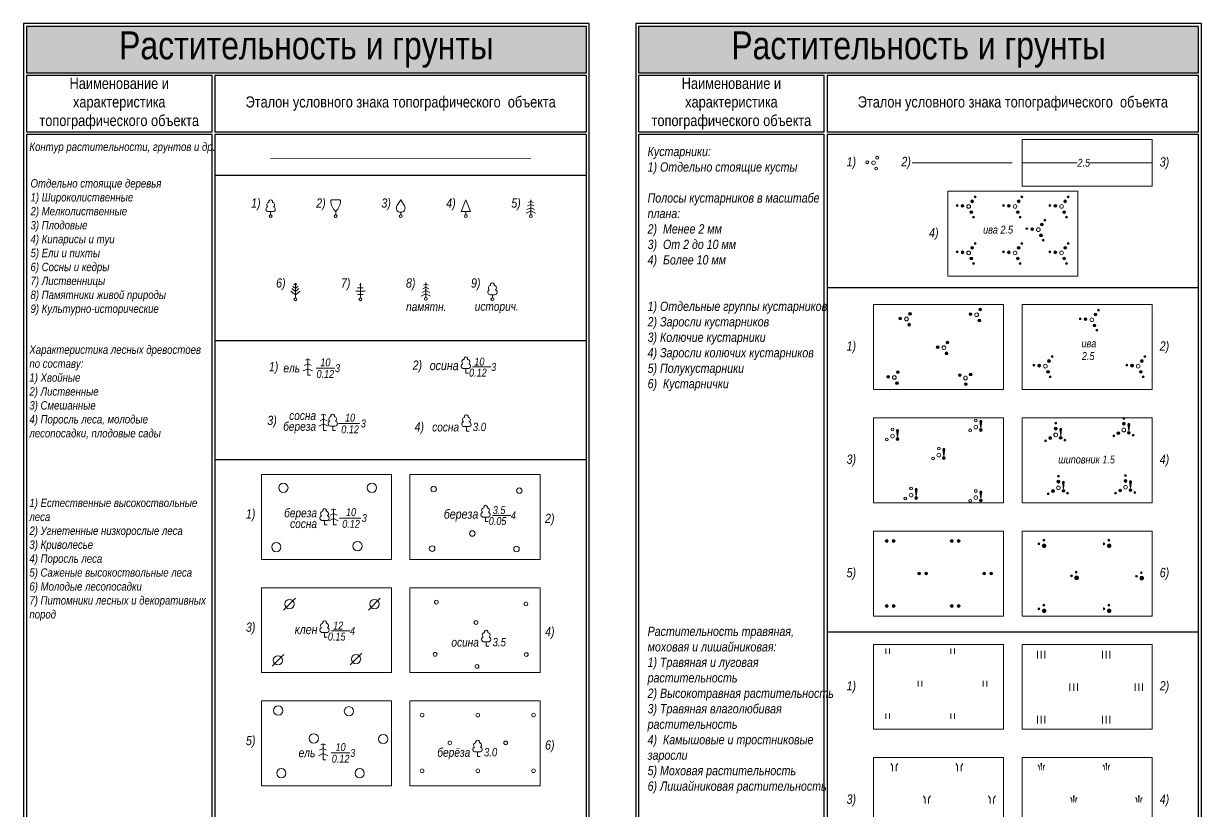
# Model space of a CAD drawing. Header units: metres. Extents: x -331 to 695, y -18 to 691.
# Drawn here: x 262.5 to 389.3, y 421.7 to 506.5 of the extents above; entities that cross this region are included whole.
import ezdxf
from ezdxf.enums import TextEntityAlignment as Align

# ---------------------------------------------------------------- set-up
doc = ezdxf.new("R2010")
doc.units = ezdxf.units.M
doc.linetypes.add('СП_Граница маскировки', pattern=[3, 0, -3])
doc.layers.add('18 Растительность и грунты', color=7, linetype='Continuous', lineweight=20)
doc.styles.add('СП_Д', font='ARIALNI.TTF')
doc.styles.add('СП_Р', font='ARIALN.TTF')
doc.linetypes.add('СП_10.1', pattern='A,0,[133,ltypeshp.shx,S=0.1,R=0,X=0,Y=0],-0.02,[133,ltypeshp.shx,S=0.06,R=0,X=0.02,Y=0],-0.02,[133,ltypeshp.shx,S=0.02,R=0,X=0.04,Y=0],-1.2', length=1.24)
doc.linetypes.add('СП_10.23', pattern='A,0,[133,ltypeshp.shx,S=0.24,R=0,X=0,Y=0],-0.08,[133,ltypeshp.shx,S=0.16,R=0,X=0,Y=0],-0.08,[133,ltypeshp.shx,S=0.08,R=0,X=0,Y=0],-2.18,[133,ltypeshp.shx,S=0.4,R=0,X=0,Y=0],-2.66', length=5)

# ---------------------------------------------------------------- blocks, each defined once
blk = doc.blocks.new('СП_10.7')
at = {"color": 0, "linetype": 'СП_Граница маскировки', "lineweight": 0}
blk.add_wipeout([(0, 1), (-0.71, 0.71), (-1, 0), (-0.71, -0.71), (0, -1), (0.71, -0.71), (1, 0), (0.71, 0.71)], dxfattribs=at)
at = {"color": 0, "linetype": 'ByBlock', "lineweight": -2}
blk.add_circle((0, 0), 1, dxfattribs=at)
blk = doc.blocks.new('СП_10.4')
at = {"color": 0, "linetype": 'СП_Граница маскировки', "lineweight": 0}
blk.add_wipeout([(0, 0.6), (-0.42, 0.42), (-0.6, 0), (-0.42, -0.42), (0, -0.6), (0.42, -0.42), (0.6, 0), (0.42, 0.42)], dxfattribs=at)
at = {"color": 0, "linetype": 'ByBlock', "lineweight": -2}
blk.add_circle((0, 0), 0.6, dxfattribs=at)
blk = doc.blocks.new('СП_10.5')
at = {"color": 0, "lineweight": -2}
blk.add_lwpolyline([(-1.27, -1.27), (1.27, 1.27)], dxfattribs=at)
blk.add_circle((0, 0), 1, dxfattribs=at)
blk = doc.blocks.new('СП_10.6')
at = {"color": 0, "linetype": 'ByBlock', "lineweight": -2}
blk.add_circle((0, 0), 0.4, dxfattribs=at)
blk = doc.blocks.new('*U798')
at = {"color": 0, "linetype": 'Continuous', "lineweight": -2}
blk.add_line((1.47, 1.33), (5.47, 1.33), dxfattribs=at)
at = {"color": 0, "linetype": 'ByBlock', "lineweight": -2}
blk.add_lwpolyline([(0, 0.95), (-0.47, 0.95, -0.870665), (-0.62, 2, -0.721398), (-0.38, 2.95, -1.460871), (0.38, 2.95, -0.721398), (0.62, 2, -0.870665), (0.47, 0.95)], format="xyb", close=True, dxfattribs=at)
blk.add_lwpolyline([(0, 0.95), (0, 0), (0.6, 0)], dxfattribs=at)
at = {"color": 0, "linetype": 'ByBlock', "lineweight": -2, "style": 'СП_Д'}
for tag, p in [('P1', (-1.53, 1.63)), ('P2', (-1.62, -1))]:
    blk.add_attdef(tag, text='', height=1.9, dxfattribs=at).set_placement(p, align=Align.RIGHT)
for tag, p in [('V', (2.93, 3.31)), ('T', (2.61, 0.95)), ('R', (6, 2.17))]:
    blk.add_attdef(tag, text='', height=1.7, dxfattribs=at).set_placement(p, align=Align.TOP_CENTER)
blk = doc.blocks.new('*U633')
at = {"color": 0, "linetype": 'ByBlock', "lineweight": -2}
blk.add_line((1.78, 1.51), (5.78, 1.51), dxfattribs=at)
for points in [[(-0.5, 3.25), (0, 3.5), (0.5, 3.25)], [(0, 3.5), (0, 0), (0.6, 0)], [(-1, 0.9), (0, 1.4), (1, 0.9)], [(-0.75, 2.07), (0, 2.45), (0.75, 2.07)]]:
    blk.add_lwpolyline(points, dxfattribs=at)
at = {"color": 0, "linetype": 'ByBlock', "lineweight": -2, "style": 'СП_Д'}
blk.add_attdef('V', text='', height=1.7, dxfattribs=at).set_placement((3.78, 1.91), align=Align.CENTER)
blk.add_attdef('P', text='', height=1.9, dxfattribs=at).set_placement((-1.67, 0.6), align=Align.RIGHT)
blk.add_attdef('T', text='', height=1.7, dxfattribs=at).set_placement((3.78, 1.11), align=Align.TOP_CENTER)
blk.add_attdef('R', text='', height=1.7, dxfattribs=at).set_placement((5.86, 1.51), align=Align.MIDDLE_LEFT)
blk = doc.blocks.new('*U797')
at = {"color": 0, "linetype": 'ByBlock', "lineweight": -2}
for points in [[(-1.46, 3.25), (-1.96, 3.5), (-2.46, 3.25)], [(-1.96, 3.5), (-1.96, 0)], [(-0.96, 0.9), (-1.96, 1.4), (-2.96, 0.9)], [(-1.21, 2.07), (-1.96, 2.45), (-2.71, 2.07)], [(-1.96, 0), (-1.36, 0)], [(0, 0.95), (0, 0)], [(0, 0), (0.6, 0)], [(1.25, 1.49), (5.85, 1.49)]]:
    blk.add_lwpolyline(points, dxfattribs=at)
blk.add_lwpolyline([(0, 0.95), (0.47, 0.95, 0.870665), (0.62, 2, 0.721398), (0.38, 2.95, 1.460871), (-0.38, 2.95, 0.721398), (-0.62, 2, 0.870665), (-0.47, 0.95)], format="xyb", close=True, dxfattribs=at)
at = {"color": 0, "linetype": 'ByBlock', "lineweight": -2, "style": 'СП_Д'}
for tag, p in [('P2', (-3.58, 3.64)), ('P1', (-3.58, 1.33))]:
    blk.add_attdef(tag, text='', height=1.9, dxfattribs=at).set_placement(p, align=Align.RIGHT)
blk.add_attdef('V', text='', height=1.7, dxfattribs=at).set_placement((3.75, 1.9), align=Align.CENTER)
blk.add_attdef('T', text='', height=1.7, dxfattribs=at).set_placement((3.75, 1.08), align=Align.TOP_CENTER)
blk.add_attdef('R', (6.07, 0.64), '', height=1.7, dxfattribs=at)
blk = doc.blocks.new('*U796')
at = {"color": 0, "linetype": 'ByBlock', "lineweight": -2}
blk.add_lwpolyline([(-1.96, 0.95), (-2.43, 0.95, -0.870665), (-2.58, 2, -0.721398), (-2.34, 2.95, -1.460871), (-1.58, 2.95, -0.721398), (-1.34, 2, -0.870665), (-1.49, 0.95)], format="xyb", close=True, dxfattribs=at)
for points in [[(-0.5, 3.25), (0, 3.5), (0.5, 3.25)], [(0, 3.5), (0, 0)], [(-1.96, 0.95), (-1.96, 0)], [(-1.96, 0), (-1.36, 0)], [(-1, 0.9), (0, 1.4), (1, 0.9)], [(-0.75, 2.07), (0, 2.45), (0.75, 2.07)], [(0, 0), (0.6, 0)], [(1.25, 1.49), (5.85, 1.49)]]:
    blk.add_lwpolyline(points, dxfattribs=at)
at = {"color": 0, "linetype": 'ByBlock', "lineweight": -2, "style": 'СП_Д'}
for tag, p in [('P1', (-3.58, 1.64)), ('P2', (-3.58, -0.67))]:
    blk.add_attdef(tag, text='', height=1.9, dxfattribs=at).set_placement(p, align=Align.RIGHT)
blk.add_attdef('V', text='', height=1.7, dxfattribs=at).set_placement((3.75, 1.9), align=Align.CENTER)
blk.add_attdef('T', text='', height=1.7, dxfattribs=at).set_placement((3.75, 1.08), align=Align.TOP_CENTER)
blk.add_attdef('R', (6.07, 0.64), '', height=1.7, dxfattribs=at)
blk = doc.blocks.new('*U777')
at = {"color": 0, "linetype": 'ByBlock', "lineweight": -2}
blk.add_lwpolyline([(0, 0.95), (-0.47, 0.95, -0.870665), (-0.62, 2, -0.721398), (-0.38, 2.95, -1.460871), (0.38, 2.95, -0.721398), (0.62, 2, -0.870665), (0.47, 0.95)], format="xyb", close=True, dxfattribs=at)
blk.add_lwpolyline([(0, 0.95), (0, 0), (0.6, 0)], dxfattribs=at)
at = {"color": 0, "linetype": 'ByBlock', "lineweight": -2, "style": 'СП_Д'}
blk.add_attdef('P', text='', height=1.9, dxfattribs=at).set_placement((-1.57, -0.08), align=Align.RIGHT)
blk.add_attdef('V', (1.38, 0), '', height=1.8, dxfattribs=at)
blk = doc.blocks.new('СП_10.21.1')
at = {"linetype": 'ByBlock', "lineweight": -2}
for points in [[(-1.04, 0.12, 1), (-1.64, 0.12, 1)], [(1.07, 1.11, 1), (0.47, 1.11, 1)], [(0.27, -1.22, 1), (0.87, -1.22, 1)]]:
    blk.add_hatch(color=0, dxfattribs=at).paths.add_polyline_path(points)
at = {"color": 0, "linetype": 'ByBlock', "lineweight": -2}
for centre in [(-1.34, 0.12), (0.77, 1.11), (0.57, -1.22)]:
    blk.add_circle(centre, 0.3, dxfattribs=at)
at = {"color": 0, "linetype": 'СП_Граница маскировки', "lineweight": 0}
blk.add_wipeout([(0, 0.4), (-0.28, 0.28), (-0.4, 0), (-0.28, -0.28), (0, -0.4), (0.28, -0.28), (0.4, 0), (0.28, 0.28)], dxfattribs=at)
at = {"color": 0, "linetype": 'ByBlock', "lineweight": -2}
blk.add_circle((0, 0), 0.4, dxfattribs=at)
blk = doc.blocks.new('СП_10.21.2')
at = {"linetype": 'ByBlock', "lineweight": -2}
for points in [[(-2.29, 0.22, 1), (-2.69, 0.22, 1)], [(-1.04, 0.12, 1), (-1.64, 0.12, 1)], [(1.07, 1.11, 1), (0.47, 1.11, 1)], [(1.63, 2.05, 1), (1.23, 2.05, 1)], [(0.87, -1.22, 1), (0.27, -1.22, 1)], [(1.26, -2.27, 1), (0.86, -2.27, 1)]]:
    blk.add_hatch(color=0, dxfattribs=at).paths.add_polyline_path(points)
at = {"color": 0, "linetype": 'ByBlock', "lineweight": -2}
for centre, radius in [((-2.49, 0.22), 0.2), ((-1.34, 0.12), 0.3), ((0, 0), 0.4), ((0.77, 1.11), 0.3), ((1.43, 2.05), 0.2), ((0.57, -1.22), 0.3), ((1.06, -2.27), 0.2)]:
    blk.add_circle(centre, radius, dxfattribs=at)
blk = doc.blocks.new('*U665')
at = {"color": 0, "linetype": 'ByBlock', "lineweight": -2}
blk.add_lwpolyline([(0, 0.95), (0, 0.3)], dxfattribs=at)
at = {"color": 0, "linetype": 'СП_Граница маскировки', "lineweight": 0}
blk.add_wipeout([(0, 0.95), (0.47, 0.95), (0.83, 1.08), (1.01, 1.41), (0.92, 1.78), (0.62, 2), (0.82, 2.25), (0.84, 2.57), (0.67, 2.83), (0.38, 2.95), (0.33, 3.32), (0, 3.5), (-0.33, 3.32), (-0.38, 2.95), (-0.67, 2.83), (-0.84, 2.57), (-0.82, 2.25), (-0.62, 2), (-0.92, 1.78), (-1.01, 1.41), (-0.83, 1.08), (-0.47, 0.95)], dxfattribs=at)
at = {"color": 0, "linetype": 'ByBlock', "lineweight": -2}
blk.add_lwpolyline([(0, 0.95), (-0.47, 0.95, -0.870665), (-0.62, 2, -0.721398), (-0.38, 2.95, -1.460871), (0.38, 2.95, -0.721398), (0.62, 2, -0.870665), (0.47, 0.95)], format="xyb", close=True, dxfattribs=at)
at = {"color": 0, "linetype": 'Continuous', "lineweight": -2}
blk.add_circle((0, 0), 0.3, dxfattribs=at)
blk = doc.blocks.new('*U818')
at = {"color": 0, "linetype": 'СП_Граница маскировки', "lineweight": 0}
blk.add_wipeout([(0, 0.8), (0.66, 1.07), (0.93, 1.73), (0.8, 2.2), (0, 3.5), (-0.8, 2.2), (-0.93, 1.73), (-0.66, 1.07)], dxfattribs=at)
at = {"color": 0, "linetype": 'ByBlock', "lineweight": -2}
blk.add_lwpolyline([(0, 0.8, -0.580323), (-0.8, 2.2), (0, 3.5), (0.8, 2.2, -0.580323)], format="xyb", close=True, dxfattribs=at)
blk.add_lwpolyline([(0, 0.8), (0, 0.3)], dxfattribs=at)
at = {"color": 0, "linetype": 'Continuous', "lineweight": -2}
blk.add_circle((0, 0), 0.3, dxfattribs=at)
blk = doc.blocks.new('*U819')
at = {"color": 0, "linetype": 'СП_Граница маскировки', "lineweight": 0}
blk.add_wipeout([(0, 3.5), (-1, 1), (1, 1)], dxfattribs=at)
at = {"color": 0, "linetype": 'ByBlock', "lineweight": -2}
blk.add_lwpolyline([(0, 3.5), (-1, 1), (1, 1), (0, 3.5)], close=True, dxfattribs=at)
blk.add_lwpolyline([(0, 1), (0, 0.3)], dxfattribs=at)
at = {"color": 0, "linetype": 'Continuous', "lineweight": -2}
blk.add_circle((0, 0), 0.3, dxfattribs=at)
blk = doc.blocks.new('*U820')
at = {"color": 0, "linetype": 'ByBlock', "lineweight": -2}
for points in [[(-0.5, 2.95), (0, 3.2), (0.5, 2.95)], [(0, 3.5), (0, 0.3)], [(-1, 0.6), (0, 1.1), (1, 0.6)], [(-0.83, 1.38), (0, 1.8), (0.83, 1.38)], [(-0.67, 2.17), (0, 2.5), (0.67, 2.17)]]:
    blk.add_lwpolyline(points, dxfattribs=at)
at = {"color": 0, "linetype": 'Continuous', "lineweight": -2}
blk.add_circle((0, 0), 0.3, dxfattribs=at)
blk = doc.blocks.new('*U822')
at = {"color": 0, "linetype": 'ByBlock', "lineweight": -2}
for points in [[(0.56, 2.82), (0, 2.35), (-0.56, 2.82)], [(0.34, 3.34), (0, 3.05), (-0.34, 3.34)], [(0, 3.5), (0, 0.3)], [(1, 1.79), (0, 0.95), (-1, 1.79)], [(0.78, 2.31), (0, 1.65), (-0.78, 2.31)]]:
    blk.add_lwpolyline(points, dxfattribs=at)
at = {"color": 0, "linetype": 'Continuous', "lineweight": -2}
blk.add_circle((0, 0), 0.3, dxfattribs=at)
blk = doc.blocks.new('*U821')
at = {"color": 0, "linetype": 'ByBlock', "lineweight": -2}
for points in [[(-0.2, 3.15), (0.2, 3.15)], [(0, 3.5), (0, 0.3)], [(-1, 1.75), (1, 1.75)], [(-0.6, 2.45), (0.6, 2.45)], [(-0.6, 1.05), (0.6, 1.05)]]:
    blk.add_lwpolyline(points, dxfattribs=at)
at = {"color": 0, "linetype": 'Continuous', "lineweight": -2}
blk.add_circle((0, 0), 0.3, dxfattribs=at)
blk = doc.blocks.new('СП_10.22.1')
at = {"linetype": 'ByBlock', "lineweight": -2}
h = blk.add_hatch(color=0, dxfattribs=at)
edge = h.paths.add_edge_path()
edge.add_line((0.88, 1.26), (1.08, -0.22))
edge.add_line((1.08, -0.22), (1.28, 1.26))
edge.add_arc((1.08, 1.26), 0.198, 0, 180)
blk.add_hatch(color=0, dxfattribs=at).paths.add_polyline_path([(1.38, -0.62, 1), (0.78, -0.62, 1)])
at = {"color": 0, "linetype": 'ByBlock', "lineweight": -2}
blk.add_lwpolyline([(0.88, 1.26), (1.08, -0.22), (1.28, 1.26, 1)], format="xyb", close=True, dxfattribs=at)
for centre, radius in [((0, 0), 0.4), ((0, 1.42), 0.3), ((-1.23, -0.71), 0.3), ((1.08, -0.62), 0.3)]:
    blk.add_circle(centre, radius, dxfattribs=at)
blk = doc.blocks.new('СП_10.22.2')
at = {"linetype": 'ByBlock', "lineweight": -2}
for points in [[(0.2, 2.5, 1), (-0.2, 2.5, 1)], [(0.3, 1.35, 1), (-0.3, 1.35, 1)], [(-1.97, -1.25, 1), (-2.37, -1.25, 1)], [(-0.87, -0.68, 1), (-1.47, -0.68, 1)], [(1.38, -0.62, 1), (0.78, -0.62, 1)], [(2.19, -1.15, 1), (1.79, -1.15, 1)]]:
    blk.add_hatch(color=0, dxfattribs=at).paths.add_polyline_path(points)
h = blk.add_hatch(color=0, dxfattribs=at)
edge = h.paths.add_edge_path()
edge.add_line((0.88, 1.26), (1.08, -0.22))
edge.add_line((1.08, -0.22), (1.28, 1.26))
edge.add_arc((1.08, 1.26), 0.198, 0, 180)
at = {"color": 0, "linetype": 'ByBlock', "lineweight": -2}
blk.add_lwpolyline([(0.88, 1.26), (1.08, -0.22), (1.28, 1.26, 1)], format="xyb", close=True, dxfattribs=at)
for centre, radius in [((0, 2.5), 0.2), ((0, 0), 0.4), ((0, 1.35), 0.3), ((-2.17, -1.25), 0.2), ((-1.17, -0.68), 0.3), ((1.08, -0.62), 0.3), ((1.99, -1.15), 0.2)]:
    blk.add_circle(centre, radius, dxfattribs=at)
blk = doc.blocks.new('*U817')
at = {"color": 255, "linetype": 'СП_Граница маскировки', "lineweight": 0}
blk.add_wipeout([(1.04, 3.3), (0.97, 2.65), (0.76, 2.04), (0.44, 1.48), (0, 1), (-0.44, 1.48), (-0.76, 2.04), (-0.97, 2.65), (-1.04, 3.3), (-0.98, 3.44), (-0.84, 3.5), (0.84, 3.5), (0.98, 3.44)], dxfattribs=at)
at = {"color": 0, "linetype": 'ByBlock', "lineweight": -2}
blk.add_lwpolyline([(1.04, 3.3, -0.211636), (0, 1, -0.211637), (-1.04, 3.3, -0.416626), (-0.84, 3.5), (0.84, 3.5, -0.416626)], format="xyb", close=True, dxfattribs=at)
blk.add_lwpolyline([(0, 1), (0, 0.3)], dxfattribs=at)
at = {"color": 0, "linetype": 'Continuous', "lineweight": -2}
blk.add_circle((0, 0), 0.3, dxfattribs=at)
blk = doc.blocks.new('СП_10.20')
at = {"color": 0, "linetype": 'ByBlock', "lineweight": -2}
for centre, radius in [((-1.34, 0.12), 0.3), ((0, 0), 0.4), ((0.77, 1.11), 0.3), ((0.57, -1.22), 0.3)]:
    blk.add_circle(centre, radius, dxfattribs=at)
blk = doc.blocks.new('СП_10.26.3')
at = {"color": 0, "linetype": 'ByBlock', "lineweight": -2}
for points in [[(-0.38, -0.55), (-0.38, 0.33, 0.066451), (-0.41, 0.55, 0.100763), (-0.5, 0.74), (-0.75, 1.1)], [(0.38, -0.55), (0.38, 0.33, -0.066451), (0.41, 0.55, -0.100763), (0.5, 0.74), (0.75, 1.1)]]:
    blk.add_lwpolyline(points, format="xyb", dxfattribs=at)
blk = doc.blocks.new('СП_10.26.4')
at = {"linetype": 'ByBlock', "lineweight": -2}
h = blk.add_hatch(color=0, dxfattribs=at)
edge = h.paths.add_edge_path()
edge.add_spline(control_points=[(-0.36, 0), (-0.36, 0.09), (-0.35, 0.24), (-0.34, 0.47), (-0.34, 0.71), (-0.39, 0.93), (-0.48, 1.12), (-0.61, 1.21), (-0.74, 1.2), (-0.82, 1.1), (-0.78, 0.97), (-0.64, 0.88), (-0.54, 0.7), (-0.52, 0.47), (-0.5, 0.23), (-0.49, 0.08), (-0.48, 0)], knot_values=[0.166457, 0.166457, 0.166457, 0.166457, 0.294944, 0.3999, 0.506211, 0.651481, 0.749983, 0.806955, 0.874367, 0.917108, 0.978093, 1.047829, 1.159925, 1.28081, 1.394938, 1.512572, 1.512572, 1.512572, 1.512572], degree=3, periodic=0)
edge.add_line((-0.48, 0), (-0.36, 0))
edge = h.paths.add_edge_path()
edge.add_spline(control_points=[(0.07, 0), (0.07, 0.18), (0.09, 0.51), (0.09, 0.92), (0.16, 1.22), (0.22, 1.44), (0.09, 1.59), (0.01, 1.6), (0, 1.6)], knot_values=[0.800783, 0.800783, 0.800783, 0.800783, 1.859746, 2.792488, 3.269188, 3.704608, 4.121614, 4.195294, 4.195294, 4.195294, 4.195294], degree=3, periodic=0)
edge.add_spline(control_points=[(0, 1.6), (-0.01, 1.6), (-0.09, 1.59), (-0.22, 1.44), (-0.16, 1.22), (-0.09, 0.92), (-0.09, 0.51), (-0.07, 0.18), (-0.07, 0)], knot_values=[0.800783, 0.800783, 0.800783, 0.800783, 0.874462, 1.291468, 1.726889, 2.203589, 3.13633, 4.195294, 4.195294, 4.195294, 4.195294], degree=3, periodic=0)
edge.add_line((-0.07, 0), (0.07, 0))
edge = h.paths.add_edge_path()
edge.add_spline(control_points=[(0.48, 0), (0.49, 0.08), (0.5, 0.23), (0.52, 0.47), (0.54, 0.7), (0.64, 0.88), (0.78, 0.97), (0.82, 1.1), (0.74, 1.2), (0.61, 1.21), (0.48, 1.12), (0.39, 0.93), (0.34, 0.71), (0.34, 0.47), (0.35, 0.24), (0.36, 0.09), (0.36, 0)], knot_values=[0.166457, 0.166457, 0.166457, 0.166457, 0.284091, 0.398219, 0.519104, 0.6312, 0.700936, 0.761921, 0.804663, 0.872075, 0.929046, 1.027548, 1.172819, 1.279129, 1.384085, 1.512572, 1.512572, 1.512572, 1.512572], degree=3, periodic=0)
edge.add_line((0.36, 0), (0.48, 0))
blk = doc.blocks.new('СП_10.26.1')
at = {"color": 0, "linetype": 'ByBlock', "lineweight": -2}
for p, q in [((-0.4, -0.6), (-0.4, 0.6)), ((0.4, -0.6), (0.4, 0.6))]:
    blk.add_line(p, q, dxfattribs=at)
blk = doc.blocks.new('СП_10.26.2')
at = {"color": 0, "linetype": 'ByBlock', "lineweight": -2}
for p, q in [((-0.8, -0.8), (-0.8, 0.8)), ((0, -0.8), (0, 0.8)), ((0.8, -0.8), (0.8, 0.8))]:
    blk.add_line(p, q, dxfattribs=at)
blk = doc.blocks.new('СП_10.24')
at = {"linetype": 'ByBlock', "lineweight": -2}
for points in [[(-0.45, 0, 1), (-1.05, 0, 1)], [(1.05, 0, 1), (0.45, 0, 1)]]:
    blk.add_hatch(color=0, dxfattribs=at).paths.add_polyline_path(points)
at = {"color": 0, "linetype": 'ByBlock', "lineweight": -2}
for centre in [(-0.75, 0), (0.75, 0)]:
    blk.add_circle(centre, 0.3, dxfattribs=at)
blk = doc.blocks.new('СП_10.25')
at = {"linetype": 'Continuous', "lineweight": -2}
h = blk.add_hatch(color=0, dxfattribs=at)
h.dxf.hatch_style = 1
h.paths.add_polyline_path([(-0.92, 0.41, 1), (-1.32, 0.41, 1)])
h = blk.add_hatch(color=0, dxfattribs=at)
h.dxf.hatch_style = 1
h.paths.add_polyline_path([(0.4, 0, 1), (-0.4, 0, 1)])
h = blk.add_hatch(color=0, dxfattribs=at)
h.dxf.hatch_style = 1
h.paths.add_polyline_path([(0.12, 1.19, 1), (-0.28, 1.19, 1)])
at = {"color": 0, "linetype": 'Continuous', "lineweight": -2}
for centre, radius in [((-1.12, 0.41), 0.2), ((0, 0), 0.4), ((-0.08, 1.19), 0.2)]:
    blk.add_circle(centre, radius, dxfattribs=at)

msp = doc.modelspace()

# ---------------------------------------------------------------- hatches: boundary and pattern name
at = {"ltscale": 0.5, "true_color": 0x00fa00}
h = msp.add_hatch(color=3, dxfattribs=at)
h.dxf.hatch_style = 1
h.paths.add_polyline_path([(262.8, 501.19), (323.1, 501.19), (323.1, 506.19), (262.8, 506.19)])
h = msp.add_hatch(color=3, dxfattribs=at)
h.dxf.hatch_style = 1
h.paths.add_polyline_path([(328.7, 501.19), (389, 501.19), (389, 506.19), (328.7, 506.19)])

# ---------------------------------------------------------------- linework, layer by layer
at = {"ltscale": 0.5}
for points in [[(262.8, 501.19), (323.1, 501.19), (323.1, 506.19), (262.8, 506.19)], [(328.7, 501.19), (389, 501.19), (389, 506.19), (328.7, 506.19)], [(262.8, 494.84), (282.8, 494.84), (282.8, 500.89), (262.8, 500.89)], [(283.1, 494.84), (323.1, 494.84), (323.1, 500.89), (283.1, 500.89)], [(328.7, 494.84), (348.7, 494.84), (348.7, 500.89), (328.7, 500.89)], [(349, 494.84), (389, 494.84), (389, 500.89), (349, 500.89)], [(262.8, 311.8), (282.8, 311.8), (282.8, 494.54), (262.8, 494.54)], [(328.7, 311.8), (348.7, 311.8), (348.7, 494.54), (328.7, 494.54)], [(349, 311.8), (389, 311.8), (389, 494.54), (349, 494.54)]]:
    msp.add_lwpolyline(points, close=True, dxfattribs=at)
at = {"color": 0, "linetype": 'Continuous', "ltscale": 0.5}
msp.add_lwpolyline([(328.4, 311.5), (389.3, 311.5), (389.3, 506.49), (328.4, 506.49)], close=True, dxfattribs=at)
at = {"color": 253, "ltscale": 0.5}
for points in [[(283.1, 490.17), (323.1, 490.17)], [(349, 478.05), (389, 478.05)], [(283.1, 472.37), (323.1, 472.37)], [(283.1, 459.55), (323.1, 459.55)], [(349, 440.99), (389, 440.99)]]:
    msp.add_lwpolyline(points, dxfattribs=at)
at = {"layer": '18 Растительность и грунты', "linetype": 'СП_10.1', "ltscale": 0.5, "flags": 128}
for points in [[(370, 488.99), (384, 488.99), (384, 493.99), (370, 493.99)], [(376, 479.29), (362, 479.29), (362, 488.44), (376, 488.44)], [(370, 467.09), (384, 467.09), (384, 476.24), (370, 476.24)], [(354, 454.88), (368, 454.88), (368, 464.03), (354, 464.03)], [(384, 454.88), (370, 454.88), (370, 464.03), (384, 464.03)], [(354, 442.68), (368, 442.68), (368, 451.83), (354, 451.83)], [(384, 442.68), (370, 442.68), (370, 451.83), (384, 451.83)], [(288.1, 436.58), (302.1, 436.58), (302.1, 445.73), (288.1, 445.73)], [(318.1, 436.58), (304.1, 436.58), (304.1, 445.73), (318.1, 445.73)], [(354, 430.48), (368, 430.48), (368, 439.63), (354, 439.63)], [(384, 430.48), (370, 430.48), (370, 439.63), (384, 439.63)], [(318.1, 424.38), (304.1, 424.38), (304.1, 433.53), (318.1, 433.53)], [(354, 418.28), (368, 418.28), (368, 427.43), (354, 427.43)], [(384, 418.28), (370, 418.28), (370, 427.43), (384, 427.43)]]:
    msp.add_lwpolyline(points, close=True, dxfattribs=at)
msp.add_lwpolyline([(289.1, 491.92), (317.1, 491.94)], dxfattribs=at)
at = {"layer": '18 Растительность и грунты', "linetype": 'СП_10.23', "ltscale": 0.5}
for points in [[(358.15, 491.49), (368.94, 491.49)], [(370, 491.49), (383.97, 491.49)]]:
    msp.add_lwpolyline(points, dxfattribs=at)

# ---------------------------------------------------------------- block references
at = {"layer": '18 Растительность и грунты', "color": 0, "linetype": 'Continuous', "lineweight": 20, "ltscale": 2, "xscale": 0.5, "yscale": 0.5, "zscale": 0.5}
for name, p in [('СП_10.20', (354, 491.49)), ('СП_10.22.1', (356.05, 462.05)), ('СП_10.22.1', (365.01, 463.03)), ('СП_10.22.2', (373.61, 462.19)), ('СП_10.22.2', (380.94, 462.72)), ('СП_10.22.1', (361.03, 460.01)), ('СП_10.22.2', (373.9, 456.48)), ('СП_10.22.2', (381.13, 456.55)), ('СП_10.22.1', (358.04, 455.7)), ('СП_10.22.1', (365.01, 455.44)), ('СП_10.24', (355.79, 450.76)), ('СП_10.24', (362.79, 450.76)), ('СП_10.25', (372.37, 450.25)), ('СП_10.25', (379.37, 450.25)), ('СП_10.24', (359.29, 447.26)), ('СП_10.24', (366.29, 447.26)), ('СП_10.25', (375.87, 446.8)), ('СП_10.25', (382.87, 446.75)), ('СП_10.24', (355.79, 443.76)), ('СП_10.24', (362.79, 443.76)), ('СП_10.25', (372.37, 443.25)), ('СП_10.25', (379.37, 443.25))]:
    msp.add_blockref(name, p, dxfattribs=at)
at = {"layer": '18 Растительность и грунты', "color": 0, "linetype": 'Continuous', "lineweight": 20, "xscale": 0.5, "yscale": 0.5, "zscale": 0.5}
for name, p in [('*U665', (289.1, 485.76)), ('*U817', (296.1, 485.76)), ('*U818', (303.1, 485.76)), ('*U819', (310.1, 485.76)), ('*U820', (317.1, 485.76)), ('СП_10.21.2', (364.24, 486.79)), ('СП_10.21.2', (369.24, 486.79)), ('СП_10.21.2', (374.24, 486.79)), ('СП_10.21.2', (371.74, 484.29)), ('СП_10.21.2', (364.24, 481.79)), ('СП_10.21.2', (369.24, 481.79)), ('СП_10.21.2', (374.24, 481.79)), ('*U822', (291.76, 476.79)), ('*U821', (298.76, 476.79)), ('*U820', (305.81, 476.84)), ('СП_10.21.2', (377.5, 474.59)), ('СП_10.21.2', (372.5, 469.59)), ('СП_10.21.2', (382.5, 469.59)), ('СП_10.7', (290.47, 456.49)), ('СП_10.7', (300, 456.49)), ('СП_10.4', (306.65, 456.35)), ('СП_10.4', (315.87, 456.18)), ('СП_10.4', (310.81, 451.57)), ('СП_10.7', (289.71, 450.1)), ('СП_10.7', (298.45, 450.21)), ('СП_10.4', (306.48, 449.94)), ('СП_10.4', (315.57, 449.89)), ('СП_10.5', (291.13, 443.96)), ('СП_10.5', (300.27, 443.96)), ('СП_10.6', (306.94, 444.17)), ('СП_10.6', (316.58, 443.98)), ('СП_10.6', (311.21, 441.98)), ('СП_10.6', (306.8, 438.55)), ('СП_10.26.1', (355.51, 438.89)), ('СП_10.26.1', (362.51, 438.89)), ('СП_10.26.2', (372.05, 438.52)), ('СП_10.26.2', (379.05, 438.52)), ('СП_10.5', (289.88, 437.91)), ('СП_10.5', (298.29, 438.04)), ('СП_10.6', (316.62, 438.53)), ('СП_10.6', (311.31, 437.25)), ('СП_10.26.1', (359.01, 435.39)), ('СП_10.26.1', (366.01, 435.39)), ('СП_10.26.2', (375.55, 435.02)), ('СП_10.26.2', (382.55, 435.02)), ('СП_10.7', (289.92, 432.5)), ('СП_10.7', (297.53, 432.42)), ('СП_10.6', (305.4, 432.01)), ('СП_10.6', (311.4, 432.01)), ('СП_10.6', (317.4, 432.01)), ('СП_10.26.1', (355.51, 431.89)), ('СП_10.26.1', (362.51, 431.89)), ('СП_10.26.2', (372.05, 431.52)), ('СП_10.26.2', (379.05, 431.52)), ('СП_10.7', (293.74, 429.5)), ('СП_10.7', (301.22, 429.43)), ('СП_10.6', (308.4, 429.01)), ('СП_10.6', (314.4, 429.01)), ('СП_10.7', (290.25, 425.75)), ('СП_10.7', (298.68, 425.75)), ('СП_10.6', (305.4, 426.01)), ('СП_10.6', (311.4, 426.01)), ('СП_10.6', (317.4, 426.01)), ('СП_10.26.3', (356.24, 426.26)), ('СП_10.26.3', (363.24, 426.26)), ('СП_10.26.4', (372.06, 426.07)), ('СП_10.26.4', (379.06, 426.07)), ('СП_10.26.3', (359.74, 422.76)), ('СП_10.26.3', (366.74, 422.76)), ('СП_10.26.4', (375.56, 422.57)), ('СП_10.26.4', (382.56, 422.57))]:
    msp.add_blockref(name, p, dxfattribs=at)
for name, p, values in [('*U633', (293.1, 468.62), {'V': '10', 'T': '0.12', 'R': '3', 'P': 'ель'}), ('*U796', (295.88, 452.49), {'V': '10', 'T': '0.12', 'R': '3', 'P1': 'береза', 'P2': 'сосна'})]:
    msp.add_blockref(name, p, dxfattribs=at).add_auto_attribs(values)
at = {"layer": '18 Растительность и грунты', "color": 0, "linetype": 'Continuous', "lineweight": 20}
ref = msp.add_blockref('*U798', (310.11, 468.85), dxfattribs=dict(at, xscale=0.5, yscale=0.5, zscale=0.5))
ref.add_attrib('V', '10', dxfattribs={"layer": '0', "color": 0, "linetype": 'ByBlock', "lineweight": -2, "height": 0.85, "style": 'СП_Д'}).set_placement((311.57, 470.5), align=Align.TOP_CENTER)
ref.add_attrib('T', '0.12', dxfattribs={"layer": '0', "color": 0, "linetype": 'ByBlock', "lineweight": -2, "height": 0.85, "style": 'СП_Д'}).set_placement((311.41, 469.32), align=Align.TOP_CENTER)
ref.add_attrib('R', '3', dxfattribs={"layer": '0', "color": 0, "linetype": 'ByBlock', "lineweight": -2, "height": 0.85, "style": 'СП_Д'}).set_placement((313.11, 469.93), align=Align.TOP_CENTER)
ref.add_attrib('P1', 'осина', dxfattribs={"layer": '0', "color": 0, "linetype": 'ByBlock', "lineweight": -2, "height": 1, "style": 'СП_Д'}).set_placement((309.34, 469.16), align=Align.RIGHT)
ref = msp.add_blockref('*U797', (295.78, 462.67), dxfattribs=dict(at, xscale=0.5, yscale=0.5, zscale=0.5))
ref.add_attrib('V', '10', dxfattribs={"layer": '0', "color": 0, "linetype": 'ByBlock', "lineweight": -2, "height": 0.85, "style": 'СП_Д'}).set_placement((297.65, 463.62), align=Align.CENTER)
ref.add_attrib('T', '0.12', dxfattribs={"layer": '0', "color": 0, "linetype": 'ByBlock', "lineweight": -2, "height": 0.85, "style": 'СП_Д'}).set_placement((297.65, 463.21), align=Align.TOP_CENTER)
ref.add_attrib('R', '3', (298.81, 462.99), dxfattribs={"layer": '0', "color": 0, "linetype": 'ByBlock', "lineweight": -2, "height": 0.85, "style": 'СП_Д'})
ref.add_attrib('P1', 'береза', dxfattribs={"layer": '0', "color": 0, "linetype": 'ByBlock', "lineweight": -2, "height": 0.95, "style": 'СП_Д'}).set_placement((293.99, 462.63), align=Align.RIGHT)
ref.add_attrib('P2', 'сосна', dxfattribs={"layer": '0', "color": 0, "linetype": 'ByBlock', "lineweight": -2, "height": 0.95, "style": 'СП_Д'}).set_placement((293.99, 463.8), align=Align.RIGHT)
at = {"layer": '18 Растительность и грунты', "color": 0, "linetype": 'Continuous', "lineweight": 20, "ltscale": 2, "xscale": 0.5, "yscale": 0.5, "zscale": 0.5}
for p, values in [((310.17, 462.6), {'V': '3.0', 'P': 'сосна'}), ((312.3, 439.42), {'V': '3.5', 'P': 'оcина'}), ((311.37, 427.56), {'V': '3.0', 'P': 'берёза'})]:
    msp.add_blockref('*U777', p, dxfattribs=at).add_auto_attribs(values)
at = {"layer": '18 Растительность и грунты', "color": 0, "linetype": 'Continuous', "lineweight": 20}
ref = msp.add_blockref('*U798', (294.9, 440.42), dxfattribs=dict(at, xscale=0.5, yscale=0.5, zscale=0.5))
ref.add_attrib('V', '12', dxfattribs={"layer": '0', "color": 0, "linetype": 'ByBlock', "lineweight": -2, "height": 0.85, "style": 'СП_Д'}).set_placement((296.37, 442.07), align=Align.TOP_CENTER)
ref.add_attrib('T', '0.15', dxfattribs={"layer": '0', "color": 0, "linetype": 'ByBlock', "lineweight": -2, "height": 0.85, "style": 'СП_Д'}).set_placement((296.21, 440.89), align=Align.TOP_CENTER)
ref.add_attrib('R', '4', dxfattribs={"layer": '0', "color": 0, "linetype": 'ByBlock', "lineweight": -2, "height": 0.85, "style": 'СП_Д'}).set_placement((297.91, 441.5), align=Align.TOP_CENTER)
ref.add_attrib('P1', 'клен', dxfattribs={"layer": '0', "color": 0, "linetype": 'ByBlock', "lineweight": -2, "height": 1, "style": 'СП_Д'}).set_placement((294.14, 440.73), align=Align.RIGHT)

# ---------------------------------------------------------------- texts
at = {"color": 212, "lineweight": 13, "true_color": 0xe000e0, "style": 'СП_Д'}
for s, p in [('1)', (351.1, 491.1)), ('2)', (357, 491.13)), ('3)', (384.81, 491.09)), ('3)', (301.02, 486.66)), ('4)', (308, 486.66)), ('5)', (315, 486.66)), ('4)', (359.98, 483.47)), ('6)', (289.69, 478.05)), ('7)', (296.67, 478.05)), ('8)', (303.67, 478.05)), ('9)', (310.67, 478.05)), ('1)', (351.1, 471.27)), ('2)', (384.81, 471.26)), ('1)', (288.91, 469.04)), ('2)', (304.38, 469.2)), ('3)', (288.74, 463.25)), ('4)', (304.59, 462.55)), ('3)', (351.1, 459.07)), ('4)', (384.81, 459.06)), ('1)', (286.44, 453.18)), ('2)', (318.64, 452.7)), ('5)', (351.1, 446.86)), ('6)', (384.81, 446.86)), ('3)', (286.44, 440.98)), ('4)', (318.64, 440.5)), ('1)', (351.1, 434.66)), ('2)', (384.81, 434.66)), ('5)', (286.44, 428.77)), ('6)', (318.64, 428.29)), ('3)', (351.1, 422.46)), ('4)', (384.81, 422.45))]:
    msp.add_text(s, height=1, dxfattribs=at).set_placement(p)
at = {"color": 7, "lineweight": 13}
for s, insert, char_height, width, attachment_point, style in [('Растительность и грунты', (292.95, 503.69), 3, 60.3, 5, 'СП_Р'), ('Растительность и грунты', (358.85, 503.69), 3, 60.3, 5, 'СП_Р'), ('Наименование и характеристика топографического объекта', (272.8, 497.87), 1.2, 20, 5, 'СП_Р'), ('Наименование и характеристика топографического объекта', (338.7, 497.87), 1.2, 20, 5, 'СП_Р'), ('Эталон условного знака топографического  объекта ', (303.1, 497.87), 1.2, 40, 5, 'СП_Р'), ('Эталон условного знака топографического  объекта ', (369, 497.87), 1.2, 40, 5, 'СП_Р'), ('Контур растительности, грунтов и др.', (263.13, 493.67), 0.9, 19.0121, 1, 'СП_Д'), ('Отдельно стоящие деревья \\P1) Широколиственные \\P2) Мелколиственные \\P3) Плодовые \\P4) Кипарисы и туи \\P5) Ели и пихты \\P6) Сосны и кедры \\P7) Лиственницы \\P8) Памятники живой природы \\P9) Культурно-исторические ', (263.25, 489.73), 0.9, 19.0121, 1, 'СП_Д'), ('Характеристика лесных древостоев по составу: \\P1) Хвойные \\P2) Лиственные \\P3) Смешанные \\P4) Поросль леса, молодые лесопосадки, плодовые сады\\P\\P\\P\\P\\P1) Естественные высокоствольные леса \\P2) Угнетенные низкорослые леса \\P3) Криволесье \\P4) Поросль леса \\P5) Саженые высокоствольные леса \\P6) Молодые лесопосадки \\P7) Питомники лесных и декоративных пород', (263.13, 471.82), 0.9, 19.0121, 1, 'СП_Д')]:
    msp.add_mtext(s, dxfattribs=dict(at, insert=insert, char_height=char_height, width=width, attachment_point=attachment_point, style=style))
at = {"color": 7, "ltscale": 0.5, "insert": (329.68, 493.21), "char_height": 1, "width": 19.0121, "attachment_point": 1, "style": 'СП_Д'}
msp.add_mtext('Кустарники: \\P1) Отдельно стоящие кусты \\P\\PПолосы кустарников в масштабе плана: \\P2)  Менее 2 мм \\P3)  От 2 до 10 мм \\P4)  Более 10 мм \\P\\P\\P1) Отдельные группы кустарников\\P2) Заросли кустарников \\P3) Колючие кустарники \\P4) Заросли колючих кустарников 5) Полукустарники \\P6)  Кустарнички \\P\\P\\P\\P\\P\\P\\P\\P\\P\\P\\P\\P\\P\\P\\P\\PРастительность травяная, моховая и лишайниковая: \\P1) Травяная и луговая растительность \\P2) Высокотравная растительность \\P3) Травяная влаголюбивая растительность \\P4)  Камышовые и тростниковые заросли \\P5) Моховая растительность \\P6) Лишайниковая растительность\\P\\P\\P\\P\\P\\P\\P\\P\\P\\P \\P \\PКультурная растительность \\P1) Плодовые сады \\P2) Сад на приусадебных участках\\P3) Ягодники \\P4) Плодовые сады с ягодниками \\P5) Плодовые питомники \\P6) Плантации технических культур \\P7) Виноградники \\P8) Газоны \\P9) Клумбы\\P\\P\\P\\P\\P\\P\\P\\P\\P\\P\\P\\P\\P\\P\\P\\P\\P\\P\\P\\P\\P \\P1) Проходимые болота \\P2) Непроходимые и труднопроходимые болота\\P3) Глубина в метрах \\P4) Заболоченные земли \\P5) Пески \\P6) Кочковатые поверхности \\P7)  Глинистые поверхности', dxfattribs=at)
at = {"layer": '18 Растительность и грунты', "color": 0, "linetype": 'Continuous', "lineweight": 15, "ltscale": 0.5, "char_height": 0.85, "attachment_point": 7, "style": 'СП_Д'}
for s, insert in [('ива 2.5', (365.8, 483.86)), ('ива', (376.39, 471.61)), ('2.5', (376.43, 470.24)), ('шиповник 1.5', (373.88, 459.1))]:
    msp.add_mtext(s, dxfattribs=dict(at, insert=insert))
at = {"layer": '18 Растительность и грунты', "ltscale": 0.5, "char_height": 0.95, "attachment_point": 5, "style": 'СП_Д'}
for s, insert in [('памятн.', (305.85, 475.99)), ('историч.', (313.44, 475.89))]:
    msp.add_mtext(s, dxfattribs=dict(at, insert=insert))

# ---------------------------------------------------------------- next in the draw order: linework, layer by layer
at = {"color": 0, "linetype": 'Continuous', "ltscale": 0.5}
msp.add_lwpolyline([(262.5, 311.5), (323.4, 311.5), (323.4, 506.49), (262.5, 506.49)], close=True, dxfattribs=at)
at = {"ltscale": 0.5}
msp.add_lwpolyline([(283.1, 311.8), (323.1, 311.8), (323.1, 494.54), (283.1, 494.54)], close=True, dxfattribs=at)
at = {"layer": '18 Растительность и грунты', "linetype": 'СП_10.1', "ltscale": 0.5, "flags": 128}
for points in [[(288.1, 448.78), (302.1, 448.78), (302.1, 457.93), (288.1, 457.93)], [(318.1, 448.78), (304.1, 448.78), (304.1, 457.93), (318.1, 457.93)], [(288.1, 424.38), (302.1, 424.38), (302.1, 433.53), (288.1, 433.53)]]:
    msp.add_lwpolyline(points, close=True, dxfattribs=at)

# ---------------------------------------------------------------- next in the draw order: block references
at = {"layer": '18 Растительность и грунты', "color": 0, "linetype": 'Continuous', "lineweight": 20, "xscale": 0.5, "yscale": 0.5, "zscale": 0.5}
for p in [(365.1, 475.13), (357.54, 474.67), (361.58, 471.58), (356.24, 468.38)]:
    msp.add_blockref('СП_10.21.1', p, dxfattribs=at)
at = {"layer": '18 Растительность и грунты', "color": 0, "linetype": 'Continuous', "lineweight": 20, "xscale": 0.5, "yscale": 0.5, "zscale": 0.5, "rotation": 338.4372155810145}
msp.add_blockref('СП_10.21.1', (363.89, 468.32), dxfattribs=at)
at = {"layer": '18 Растительность и грунты', "color": 0, "linetype": 'Continuous', "lineweight": 20}
ref = msp.add_blockref('*U798', (312.23, 452.85), dxfattribs=dict(at, xscale=0.5, yscale=0.5, zscale=0.5))
ref.add_attrib('V', '3.5', dxfattribs={"layer": '0', "color": 0, "linetype": 'ByBlock', "lineweight": -2, "height": 0.85, "style": 'СП_Д'}).set_placement((313.69, 454.51), align=Align.TOP_CENTER)
ref.add_attrib('T', '0.05', dxfattribs={"layer": '0', "color": 0, "linetype": 'ByBlock', "lineweight": -2, "height": 0.85, "style": 'СП_Д'}).set_placement((313.53, 453.33), align=Align.TOP_CENTER)
ref.add_attrib('R', '4', dxfattribs={"layer": '0', "color": 0, "linetype": 'ByBlock', "lineweight": -2, "height": 0.85, "style": 'СП_Д'}).set_placement((315.23, 453.94), align=Align.TOP_CENTER)
ref.add_attrib('P1', 'береза', dxfattribs={"layer": '0', "color": 0, "linetype": 'ByBlock', "lineweight": -2, "height": 1, "style": 'СП_Д'}).set_placement((311.46, 453.16), align=Align.RIGHT)
at = {"layer": '18 Растительность и грунты', "color": 0, "linetype": 'Continuous', "lineweight": 20, "xscale": 0.5, "yscale": 0.5, "zscale": 0.5}
msp.add_blockref('*U633', (294.74, 427.18), dxfattribs=at).add_auto_attribs({'V': '10', 'T': '0.12', 'R': '3', 'P': 'ель'})

# ---------------------------------------------------------------- next in the draw order: texts
at = {"color": 212, "lineweight": 13, "true_color": 0xe000e0, "style": 'СП_Д'}
for s, p in [('1)', (287, 486.66)), ('2)', (294, 486.66))]:
    msp.add_text(s, height=1, dxfattribs=at).set_placement(p)
at = {"layer": '18 Растительность и грунты', "color": 0, "insert": (376.63, 491.49), "char_height": 0.85, "attachment_point": 5, "line_spacing_factor": 0.8, "style": 'СП_Д', "bg_fill": 3, "box_fill_scale": 1, "bg_fill_color": 256, "bg_fill_transparency": 0}
msp.add_mtext('2.5', dxfattribs=at)

# ---------------------------------------------------------------- next in the draw order: linework, layer by layer
at = {"layer": '18 Растительность и грунты', "linetype": 'СП_10.1', "ltscale": 0.5, "flags": 128}
msp.add_lwpolyline([(354, 467.09), (368, 467.09), (368, 476.24), (354, 476.24)], close=True, dxfattribs=at)

# ---------------------------------------------------------------- next in the draw order: block references
at = {"layer": '18 Растительность и грунты', "color": 0, "linetype": 'Continuous', "lineweight": 20, "xscale": 0.5, "yscale": 0.5, "zscale": 0.5}
msp.add_blockref('*U665', (312.97, 476.81), dxfattribs=at)

doc.saveas('drawing.dxf')
